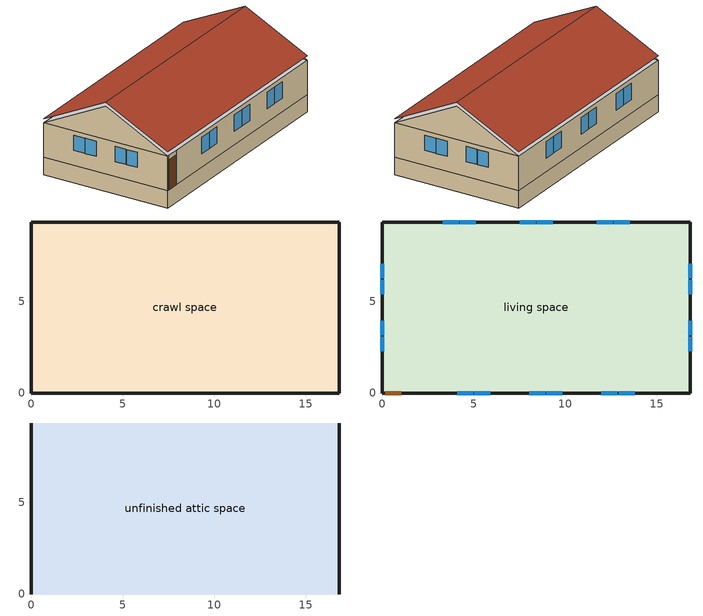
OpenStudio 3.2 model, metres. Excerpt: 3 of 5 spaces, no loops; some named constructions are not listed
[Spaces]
crawl space
 floor foundation (FloorFndGrndCS): 0,0 0,9.34 16.81,9.34 16.81,0 z-1.22
 wall foundation (WallFndGrndCS): 0,9.34 0,0 16.81,0 16.81,9.34 0,9.34 z-1.22:0
living space
 floor to crawl space (FloorCSInsFin Reversed): 0,0 0,9.34 16.81,9.34 16.81,0 z0
 wall outside (WallExtInsFin): 0,9.34 0,0 0.13,0 1.05,0 16.81,0 16.81,9.34 0,9.34 z0:2.44
 window (WindowConstruction): 4.08,0 4.96,0 / 5.02,0 5.9,0 / 8.02,0 8.9,0 / 8.96,0 9.84,0 / 11.96,0 12.84,0 / 12.9,0 13.78,0 / 13.52,9.34 12.64,9.34 / 12.58,9.34 11.7,9.34 / 9.31,9.34 8.44,9.34 / 8.38,9.34 7.5,9.34 / 5.11,9.34 4.23,9.34 / 4.17,9.34 3.3,9.34 z0.96:2.13; 0,7.06 0,6.26 / 0,6.2 0,5.4 / 0,3.94 0,3.14 / 0,3.08 0,2.28 / 16.81,2.28 16.81,3.08 / 16.81,3.14 16.81,3.94 / 16.81,5.4 16.81,6.2 / 16.81,6.26 16.81,7.06 z1.07:2.13
 door (Door): 0.15,0 1.02,0 z0:2.13
unfinished attic space
 floor to living space (FloorFinInsUnfinAttic): 0,9.34 16.81,9.34 16.81,0 0,0 z2.44
 wall outside (WallExtUninsUnfin): 0,4.67,4.77 0,9.34,2.44 0,0,2.44; 16.81,4.67,4.77 16.81,0,2.44 16.81,9.34,2.44
 roof outside (RoofUnfinInsExt): 16.81,4.67,5.08 0,4.67,5.08 0,0,2.74 16.81,0,2.74; 0,4.67,5.08 16.81,4.67,5.08 16.81,9.34,2.74 0,9.34,2.74
[Material] Roughness=Rough
Name | Thickness {m} | Conductivity {W/m-K} | Density {kg/m3} | Specific Heat {J/kg-K} | Thermal Absorptance | Solar Absorptance | Visible Absorptance
Drywall 0.5 in. | 0.0127 | 0.160291 | 801 | 837.4 | 0.9 | 0.5 | 0.1
FloorUATrussandIns | 0.0889 | 0.0748256 | 50.7834 | 1165.1 | 0.9 | 0.5 | 0.9
RoofSheathing | 0.01905 | 0.115458 | 512.64 | 1214.23 | 0.82 | 0.3 | 0.3
FloorIns | 0.23495 | 2.59817 | 67.691 | 1210.98 | 0.82 | 0.3 | 0.3
Wood Floor | 0.015875 | 0.115458 | 544.68 | 1214.23
Floor Covering | 0.0127 | 0.0433444 | 54.468 | 1339.84 | 0.9 | 0.9
[Construction]
FloorFinInsUnfinAttic Reversed: FloorUATrussandIns, Drywall 0.5 in.
FloorCSInsFin: FloorIns, RoofSheathing, Wood Floor, Floor Covering
[Schedule:File]
clothes_dryer_exhaust: External File=schedules.csv; Column Number=12; Rows to Skip at Top=1; Number of Hours of Data=8760; Minutes per Item=15
[Schedule:Ruleset]
Name | Default Day Schedule | Summer Design Day Schedule | Winter Design Day Schedule
res nv_1 temp schedule | Schedule Day 18
res nv_1 avail schedule | Schedule Day 19
res mv_1 range exhaust schedule | Schedule Day 22 | res mv_1 range exhaust schedule summer design | res mv_1 range exhaust schedule winter design
res mv_1 bath exhaust schedule | Schedule Day 23 | res mv_1 bath exhaust schedule summer design | res mv_1 bath exhaust schedule winter design
[Schedule:Day]
Schedule Day 18; Schedule Day 19; Schedule Day 22; res mv_1 range exhaust schedule winter design; Schedule Day 23; res mv_1 bath exhaust schedule winter design: 24, 0, 0
res nv_1 temp schedule allday1; res nv_1 temp schedule allday2; res nv_1 temp schedule allday3; res nv_1 temp schedule allday4; res nv_1 temp schedule allday10; res nv_1 temp schedule allday11; res nv_1 temp schedule allday12: 24, 0, 20.5556
res nv_1 temp schedule allday5; res nv_1 temp schedule allday6; res nv_1 temp schedule weekend7; res nv_1 temp schedule weekend8; res nv_1 temp schedule allday9: 24, 0, 18.8889
res nv_1 temp schedule weekday7; res nv_1 temp schedule weekday8: 10, 0, 18.8889, 18, 0, 17.2222, 24, 0, 18.8889
res nv_1 availability schedule allday1 on; res nv_1 availability schedule allday1 on 1; res nv_1 availability schedule allday1 on 2; res nv_1 availability schedule allday1 on 3; res nv_1 availability schedule allday1 on 4; res nv_1 availability schedule allday1 on 5; res nv_1 availability schedule allday1 on 6; res nv_1 availability schedule allday1 on 7; res nv_1 availability schedule allday1 on 8; res nv_1 availability schedule allday1 on 9; res nv_1 availability schedule allday1 on 10; res nv_1 availability schedule allday1 on 11: 1, 0, 1, 2, 0, 1, 3, 0, 1, 4, 0, 1, 5, 0, 1, 6, 0, 1, 7, 0, 1, 8, 0, 1, 9, 0, 1, 10, 0, 1, 11, 0, 1, 12, 0, 1, 13, 0, 1, 14, 0, 1, 15, 0, 1, 16, 0, 1, 17, 0, 1, 18, 0, 1, 19, 0, 1, 20, 0, 1, 21, 0, 1, 22, 0, 1, 23, 0, 1, 24, 0, 1
res mv_1 range exhaust schedule allday1; res mv_1 range exhaust schedule allday2; res mv_1 range exhaust schedule allday3; res mv_1 range exhaust schedule allday4; res mv_1 range exhaust schedule allday5; res mv_1 range exhaust schedule allday6; res mv_1 range exhaust schedule allday7; res mv_1 range exhaust schedule allday8; res mv_1 range exhaust schedule allday9; res mv_1 range exhaust schedule allday10; res mv_1 range exhaust schedule allday11; res mv_1 range exhaust schedule allday12: 13, 0, 0, 14, 0, 1, 24, 0, 0
res mv_1 range exhaust schedule summer design; res mv_1 bath exhaust schedule summer design: 24, 0, 1
res mv_1 bath exhaust schedule allday1; res mv_1 bath exhaust schedule allday2; res mv_1 bath exhaust schedule allday3; res mv_1 bath exhaust schedule allday4; res mv_1 bath exhaust schedule allday5; res mv_1 bath exhaust schedule allday6; res mv_1 bath exhaust schedule allday7; res mv_1 bath exhaust schedule allday8; res mv_1 bath exhaust schedule allday9; res mv_1 bath exhaust schedule allday10; res mv_1 bath exhaust schedule allday11; res mv_1 bath exhaust schedule allday12: 20, 0, 0, 21, 0, 1, 24, 0, 0
[Schedule:Rule] Date Specification Type=DateRange; Start Day=1
Name | Schedule Ruleset | Rule Order | Day Schedule | Apply Sunday | Apply Monday | Apply Tuesday | Apply Wednesday | Apply Thursday | Apply Friday | Apply Saturday | Start Month | End Month | End Day
res nv_1 temp schedule allday rule1 | res nv_1 temp schedule | 13 | res nv_1 temp schedule allday1 | Yes | Yes | Yes | Yes | Yes | Yes | Yes | 1 | 1 | 31
res nv_1 temp schedule allday rule2 | res nv_1 temp schedule | 12 | res nv_1 temp schedule allday2 | Yes | Yes | Yes | Yes | Yes | Yes | Yes | 2 | 2 | 28
res nv_1 temp schedule allday rule3 | res nv_1 temp schedule | 11 | res nv_1 temp schedule allday3 | Yes | Yes | Yes | Yes | Yes | Yes | Yes | 3 | 3 | 31
res nv_1 temp schedule allday rule4 | res nv_1 temp schedule | 10 | res nv_1 temp schedule allday4 | Yes | Yes | Yes | Yes | Yes | Yes | Yes | 4 | 4 | 30
res nv_1 temp schedule allday rule5 | res nv_1 temp schedule | 9 | res nv_1 temp schedule allday5 | Yes | Yes | Yes | Yes | Yes | Yes | Yes | 5 | 5 | 31
res nv_1 temp schedule allday rule6 | res nv_1 temp schedule | 8 | res nv_1 temp schedule allday6 | Yes | Yes | Yes | Yes | Yes | Yes | Yes | 6 | 6 | 30
res nv_1 temp schedule weekday rule7 | res nv_1 temp schedule | 7 | res nv_1 temp schedule weekday7 |  | Yes | Yes | Yes | Yes | Yes |  | 7 | 7 | 31
res nv_1 temp schedule weekend rule7 | res nv_1 temp schedule | 6 | res nv_1 temp schedule weekend7 | Yes |  |  |  |  |  | Yes | 7 | 7 | 31
res nv_1 temp schedule weekday rule8 | res nv_1 temp schedule | 5 | res nv_1 temp schedule weekday8 |  | Yes | Yes | Yes | Yes | Yes |  | 8 | 8 | 31
res nv_1 temp schedule weekend rule8 | res nv_1 temp schedule | 4 | res nv_1 temp schedule weekend8 | Yes |  |  |  |  |  | Yes | 8 | 8 | 31
res nv_1 temp schedule allday rule9 | res nv_1 temp schedule | 3 | res nv_1 temp schedule allday9 | Yes | Yes | Yes | Yes | Yes | Yes | Yes | 9 | 9 | 30
res nv_1 temp schedule allday rule10 | res nv_1 temp schedule | 2 | res nv_1 temp schedule allday10 | Yes | Yes | Yes | Yes | Yes | Yes | Yes | 10 | 10 | 31
res nv_1 temp schedule allday rule11 | res nv_1 temp schedule | 1 | res nv_1 temp schedule allday11 | Yes | Yes | Yes | Yes | Yes | Yes | Yes | 11 | 11 | 30
res nv_1 temp schedule allday rule12 | res nv_1 temp schedule | 0 | res nv_1 temp schedule allday12 | Yes | Yes | Yes | Yes | Yes | Yes | Yes | 12 | 12 | 31
res nv_1 availability schedule allday ruleset1 on | res nv_1 avail schedule | 11 | res nv_1 availability schedule allday1 on |  | Yes |  | Yes |  | Yes |  | 1 | 1 | 31
res nv_1 availability schedule allday ruleset2 on | res nv_1 avail schedule | 10 | res nv_1 availability schedule allday1 on 1 |  | Yes |  | Yes |  | Yes |  | 2 | 2 | 28
res nv_1 availability schedule allday ruleset3 on | res nv_1 avail schedule | 9 | res nv_1 availability schedule allday1 on 2 |  | Yes |  | Yes |  | Yes |  | 3 | 3 | 31
res nv_1 availability schedule allday ruleset4 on | res nv_1 avail schedule | 8 | res nv_1 availability schedule allday1 on 3 |  | Yes |  | Yes |  | Yes |  | 4 | 4 | 30
res nv_1 availability schedule allday ruleset5 on | res nv_1 avail schedule | 7 | res nv_1 availability schedule allday1 on 4 |  | Yes |  | Yes |  | Yes |  | 5 | 5 | 31
res nv_1 availability schedule allday ruleset6 on | res nv_1 avail schedule | 6 | res nv_1 availability schedule allday1 on 5 |  | Yes |  | Yes |  | Yes |  | 6 | 6 | 30
res nv_1 availability schedule allday ruleset7 on | res nv_1 avail schedule | 5 | res nv_1 availability schedule allday1 on 6 |  | Yes |  | Yes |  | Yes |  | 7 | 7 | 31
res nv_1 availability schedule allday ruleset8 on | res nv_1 avail schedule | 4 | res nv_1 availability schedule allday1 on 7 |  | Yes |  | Yes |  | Yes |  | 8 | 8 | 31
res nv_1 availability schedule allday ruleset9 on | res nv_1 avail schedule | 3 | res nv_1 availability schedule allday1 on 8 |  | Yes |  | Yes |  | Yes |  | 9 | 9 | 30
res nv_1 availability schedule allday ruleset10 on | res nv_1 avail schedule | 2 | res nv_1 availability schedule allday1 on 9 |  | Yes |  | Yes |  | Yes |  | 10 | 10 | 31
res nv_1 availability schedule allday ruleset11 on | res nv_1 avail schedule | 1 | res nv_1 availability schedule allday1 on 10 |  | Yes |  | Yes |  | Yes |  | 11 | 11 | 30
res nv_1 availability schedule allday ruleset12 on | res nv_1 avail schedule | 0 | res nv_1 availability schedule allday1 on 11 |  | Yes |  | Yes |  | Yes |  | 12 | 12 | 31
res mv_1 range exhaust schedule allday rule1 | res mv_1 range exhaust schedule | 11 | res mv_1 range exhaust schedule allday1 | Yes | Yes | Yes | Yes | Yes | Yes | Yes | 1 | 1 | 31
res mv_1 range exhaust schedule allday rule2 | res mv_1 range exhaust schedule | 10 | res mv_1 range exhaust schedule allday2 | Yes | Yes | Yes | Yes | Yes | Yes | Yes | 2 | 2 | 28
res mv_1 range exhaust schedule allday rule3 | res mv_1 range exhaust schedule | 9 | res mv_1 range exhaust schedule allday3 | Yes | Yes | Yes | Yes | Yes | Yes | Yes | 3 | 3 | 31
res mv_1 range exhaust schedule allday rule4 | res mv_1 range exhaust schedule | 8 | res mv_1 range exhaust schedule allday4 | Yes | Yes | Yes | Yes | Yes | Yes | Yes | 4 | 4 | 30
res mv_1 range exhaust schedule allday rule5 | res mv_1 range exhaust schedule | 7 | res mv_1 range exhaust schedule allday5 | Yes | Yes | Yes | Yes | Yes | Yes | Yes | 5 | 5 | 31
res mv_1 range exhaust schedule allday rule6 | res mv_1 range exhaust schedule | 6 | res mv_1 range exhaust schedule allday6 | Yes | Yes | Yes | Yes | Yes | Yes | Yes | 6 | 6 | 30
res mv_1 range exhaust schedule allday rule7 | res mv_1 range exhaust schedule | 5 | res mv_1 range exhaust schedule allday7 | Yes | Yes | Yes | Yes | Yes | Yes | Yes | 7 | 7 | 31
res mv_1 range exhaust schedule allday rule8 | res mv_1 range exhaust schedule | 4 | res mv_1 range exhaust schedule allday8 | Yes | Yes | Yes | Yes | Yes | Yes | Yes | 8 | 8 | 31
res mv_1 range exhaust schedule allday rule9 | res mv_1 range exhaust schedule | 3 | res mv_1 range exhaust schedule allday9 | Yes | Yes | Yes | Yes | Yes | Yes | Yes | 9 | 9 | 30
res mv_1 range exhaust schedule allday rule10 | res mv_1 range exhaust schedule | 2 | res mv_1 range exhaust schedule allday10 | Yes | Yes | Yes | Yes | Yes | Yes | Yes | 10 | 10 | 31
res mv_1 range exhaust schedule allday rule11 | res mv_1 range exhaust schedule | 1 | res mv_1 range exhaust schedule allday11 | Yes | Yes | Yes | Yes | Yes | Yes | Yes | 11 | 11 | 30
res mv_1 range exhaust schedule allday rule12 | res mv_1 range exhaust schedule | 0 | res mv_1 range exhaust schedule allday12 | Yes | Yes | Yes | Yes | Yes | Yes | Yes | 12 | 12 | 31
res mv_1 bath exhaust schedule allday rule1 | res mv_1 bath exhaust schedule | 11 | res mv_1 bath exhaust schedule allday1 | Yes | Yes | Yes | Yes | Yes | Yes | Yes | 1 | 1 | 31
res mv_1 bath exhaust schedule allday rule2 | res mv_1 bath exhaust schedule | 10 | res mv_1 bath exhaust schedule allday2 | Yes | Yes | Yes | Yes | Yes | Yes | Yes | 2 | 2 | 28
res mv_1 bath exhaust schedule allday rule3 | res mv_1 bath exhaust schedule | 9 | res mv_1 bath exhaust schedule allday3 | Yes | Yes | Yes | Yes | Yes | Yes | Yes | 3 | 3 | 31
res mv_1 bath exhaust schedule allday rule4 | res mv_1 bath exhaust schedule | 8 | res mv_1 bath exhaust schedule allday4 | Yes | Yes | Yes | Yes | Yes | Yes | Yes | 4 | 4 | 30
res mv_1 bath exhaust schedule allday rule5 | res mv_1 bath exhaust schedule | 7 | res mv_1 bath exhaust schedule allday5 | Yes | Yes | Yes | Yes | Yes | Yes | Yes | 5 | 5 | 31
res mv_1 bath exhaust schedule allday rule6 | res mv_1 bath exhaust schedule | 6 | res mv_1 bath exhaust schedule allday6 | Yes | Yes | Yes | Yes | Yes | Yes | Yes | 6 | 6 | 30
res mv_1 bath exhaust schedule allday rule7 | res mv_1 bath exhaust schedule | 5 | res mv_1 bath exhaust schedule allday7 | Yes | Yes | Yes | Yes | Yes | Yes | Yes | 7 | 7 | 31
res mv_1 bath exhaust schedule allday rule8 | res mv_1 bath exhaust schedule | 4 | res mv_1 bath exhaust schedule allday8 | Yes | Yes | Yes | Yes | Yes | Yes | Yes | 8 | 8 | 31
res mv_1 bath exhaust schedule allday rule9 | res mv_1 bath exhaust schedule | 3 | res mv_1 bath exhaust schedule allday9 | Yes | Yes | Yes | Yes | Yes | Yes | Yes | 9 | 9 | 30
res mv_1 bath exhaust schedule allday rule10 | res mv_1 bath exhaust schedule | 2 | res mv_1 bath exhaust schedule allday10 | Yes | Yes | Yes | Yes | Yes | Yes | Yes | 10 | 10 | 31
res mv_1 bath exhaust schedule allday rule11 | res mv_1 bath exhaust schedule | 1 | res mv_1 bath exhaust schedule allday11 | Yes | Yes | Yes | Yes | Yes | Yes | Yes | 11 | 11 | 30
res mv_1 bath exhaust schedule allday rule12 | res mv_1 bath exhaust schedule | 0 | res mv_1 bath exhaust schedule allday12 | Yes | Yes | Yes | Yes | Yes | Yes | Yes | 12 | 12 | 31
